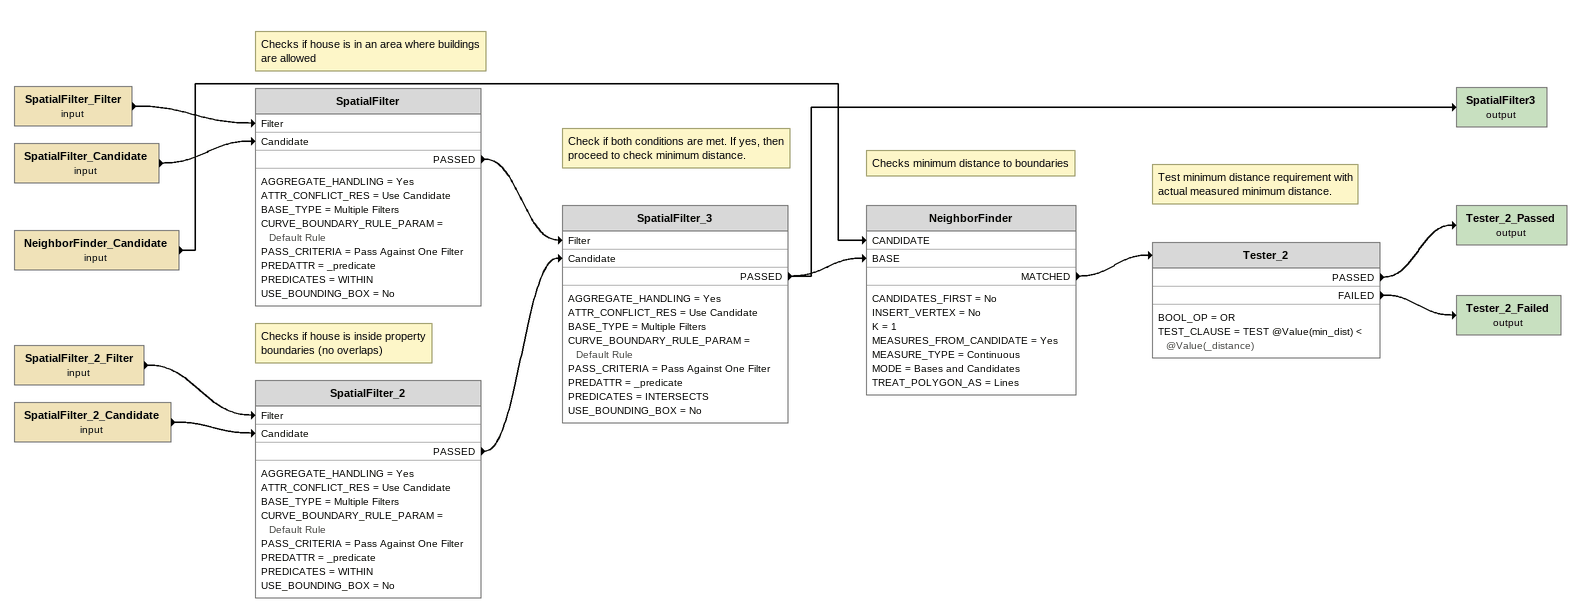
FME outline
SpatialFilter_Filter (input)
    -> SpatialFilter [Filter]
SpatialFilter_Candidate (input)
    -> SpatialFilter [Candidate]
Note: Checks if house is in an area where buildings are allowed
SpatialFilter
    AGGREGATE_HANDLING = Yes
    ATTR_CONFLICT_RES = Use Candidate
    BASE_TYPE = Multiple Filters
    CURVE_BOUNDARY_RULE_PARAM = Default Rule
    PASS_CRITERIA = Pass Against One Filter
    PREDATTR = _predicate
    PREDICATES = WITHIN
    USE_BOUNDING_BOX = No
    PASSED -> SpatialFilter_3 [Filter]
NeighborFinder_Candidate (input)
    -> NeighborFinder [CANDIDATE]
SpatialFilter_2_Filter (input)
    -> SpatialFilter_2 [Filter]
SpatialFilter_2_Candidate (input)
    -> SpatialFilter_2 [Candidate]
Note: Checks if house is inside property boundaries (no overlaps)
SpatialFilter_2
    AGGREGATE_HANDLING = Yes
    ATTR_CONFLICT_RES = Use Candidate
    BASE_TYPE = Multiple Filters
    CURVE_BOUNDARY_RULE_PARAM = Default Rule
    PASS_CRITERIA = Pass Against One Filter
    PREDATTR = _predicate
    PREDICATES = WITHIN
    USE_BOUNDING_BOX = No
    PASSED -> SpatialFilter_3 [Candidate]
Note: Check if both conditions are met. If yes, then proceed to check minimum distance.
SpatialFilter_3
    AGGREGATE_HANDLING = Yes
    ATTR_CONFLICT_RES = Use Candidate
    BASE_TYPE = Multiple Filters
    CURVE_BOUNDARY_RULE_PARAM = Default Rule
    PASS_CRITERIA = Pass Against One Filter
    PREDATTR = _predicate
    PREDICATES = INTERSECTS
    USE_BOUNDING_BOX = No
    PASSED -> NeighborFinder [BASE]
    PASSED -> SpatialFilter3 (output)
SpatialFilter3 (output)
Note: Checks minimum distance to boundaries
NeighborFinder
    CANDIDATES_FIRST = No
    INSERT_VERTEX = No
    K = 1
    MEASURES_FROM_CANDIDATE = Yes
    MEASURE_TYPE = Continuous
    MODE = Bases and Candidates
    TREAT_POLYGON_AS = Lines
    MATCHED -> Tester_2
Note: Test minimum distance requirement with actual measured minimum distance.
Tester_2
    BOOL_OP = OR
    TEST_CLAUSE = TEST @Value(min_dist) < @Value(_distance)
    PASSED -> Tester_2_Passed (output)
    FAILED -> Tester_2_Failed (output)
Tester_2_Passed (output)
Tester_2_Failed (output)
